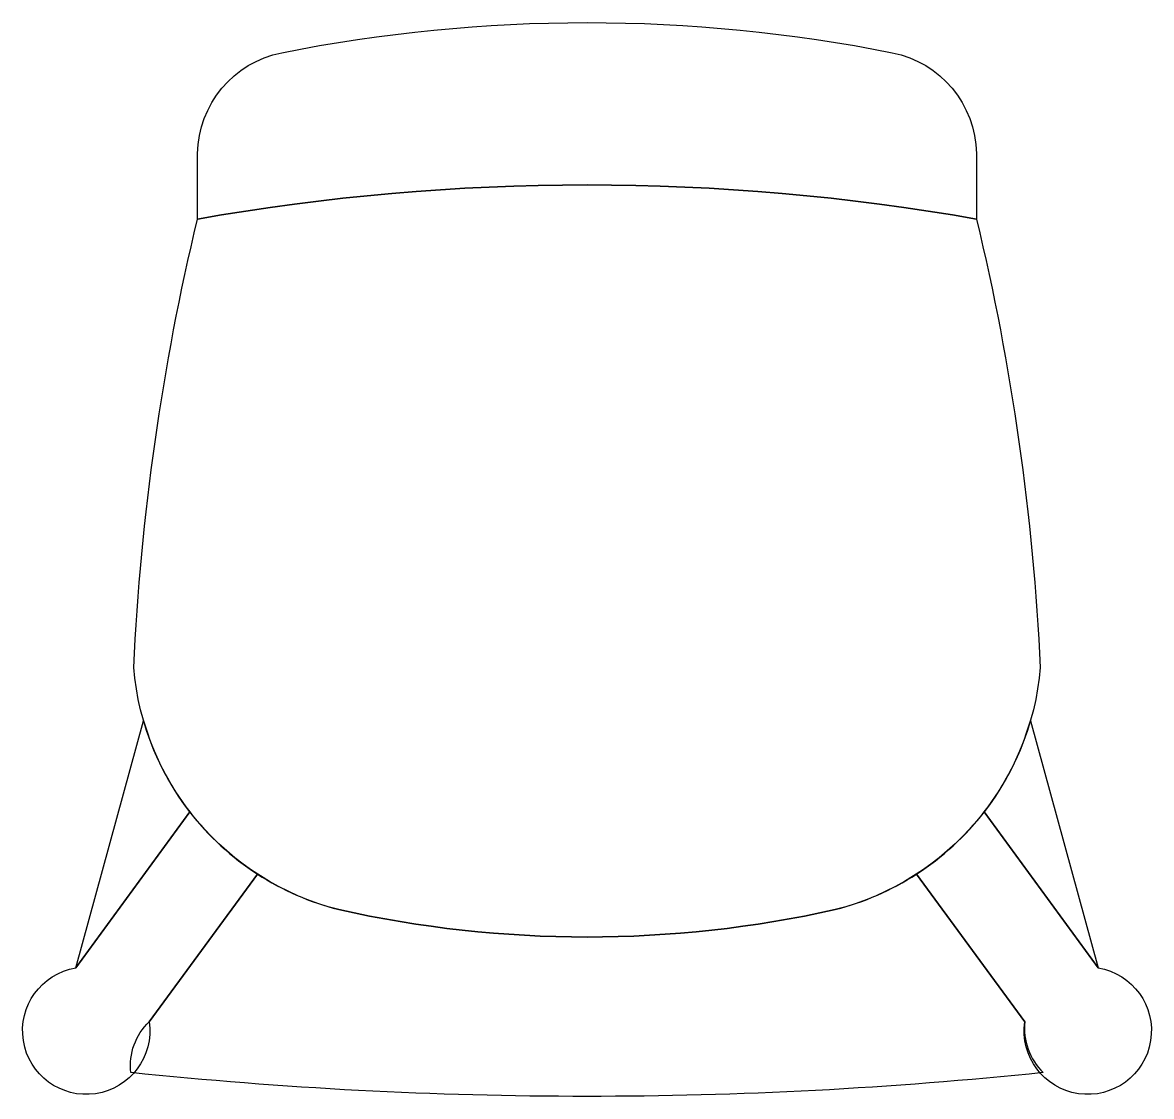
# Model space of a CAD drawing. Header units: millimetres. Extents: x -248 to 248, y -236 to 236.
import ezdxf

# ---------------------------------------------------------------- set-up
doc = ezdxf.new("R2010")
doc.units = ezdxf.units.MM
doc.header["$LTSCALE"] = 0.001

msp = doc.modelspace()

# ---------------------------------------------------------------- linework, layer by layer
for points in [[(-171, 149.38), (-171, 178.08, -0.352716), (-134, 222.38, -0.098617), (134, 222.38, -0.352716), (171, 178.08), (171, 149.38, 0.087629), (-171, 149.38)], [(-171, 149.38, -0.087629), (171, 149.38, -0.047056), (199, -47.32, -0.31986), (109, -153.62, -0.110327), (-109, -153.62, -0.31986), (-199, -47.32, -0.047056), (-171, 149.38)], [(-194.7, -70.72, 0.094281), (-174.4, -110.72), (-224.4, -179.22), (-194.7, -70.72)], [(174.4, -110.72, 0.094281), (194.7, -70.72), (224.4, -179.22), (174.4, -110.72)], [(-174.4, -110.72, 0.084645), (-144.7, -138.02), (-192.2, -202.82, -2.377762), (-224.4, -179.22), (-174.4, -110.72)], [(144.7, -138.02, 0.084645), (174.4, -110.72), (224.4, -179.22, -2.377762), (192.2, -202.82), (144.7, -138.02)], [(-144.7, -138.02, 0.081708), (-109, -153.62, 0.110327), (109, -153.62, 0.081708), (144.7, -138.02), (192.2, -202.82, 0.231449), (200.3, -225.12, -0.052271), (-200.3, -225.12, -0.231449), (-192.2, -202.82), (-144.7, -138.02)]]:
    msp.add_lwpolyline(points, format="xyb")

doc.saveas('drawing.dxf')
